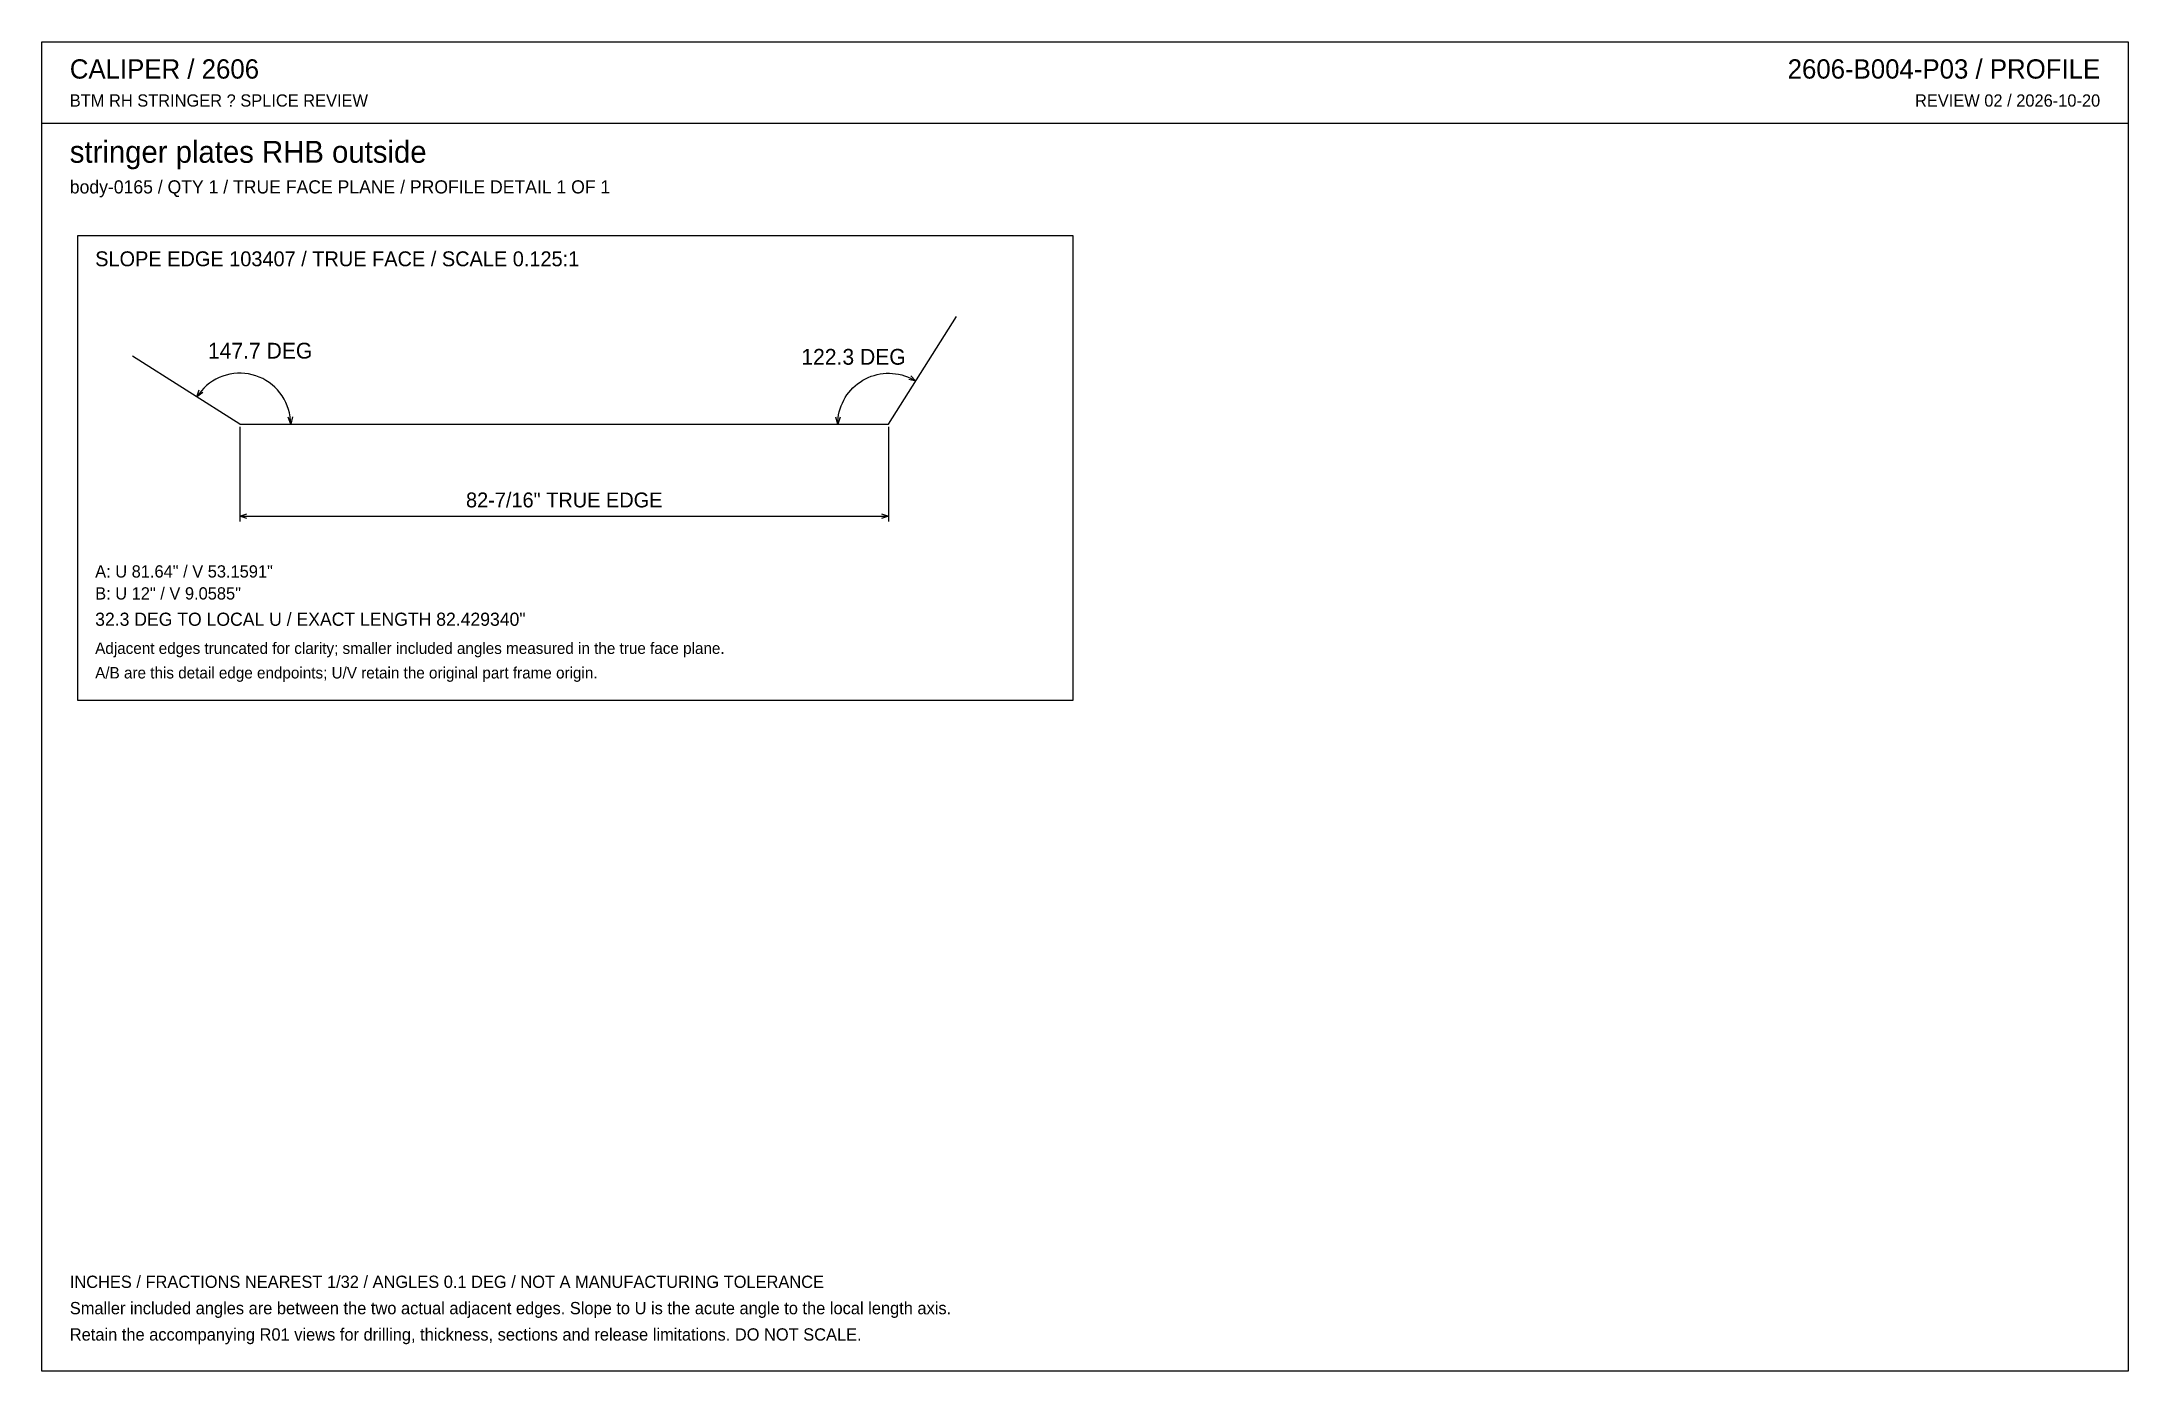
# Model space of a CAD drawing. Header units: inches. Extents: x 0.5 to 33.5, y 0.5 to 21.5.
import ezdxf
from ezdxf.enums import TextEntityAlignment as Align

# ---------------------------------------------------------------- set-up
doc = ezdxf.new("R2010")
doc.units = ezdxf.units.IN
doc.header["$MEASUREMENT"] = 0

msp = doc.modelspace()

# ---------------------------------------------------------------- linework, layer by layer
at = {"layer": 'ANNOTATION'}
for p, q in [((3.285, 16.209), (3.231, 16.183)), ((3.34, 16.231), (3.285, 16.209)), ((3.396, 16.249), (3.34, 16.231)), ((3.454, 16.262), (3.396, 16.249)), ((3.513, 16.272), (3.454, 16.262)), ((3.572, 16.277), (3.513, 16.272)), ((3.631, 16.278), (3.572, 16.277)), ((3.69, 16.274), (3.631, 16.278)), ((3.749, 16.266), (3.69, 16.274)), ((3.807, 16.254), (3.749, 16.266)), ((3.864, 16.237), (3.807, 16.254)), ((3.919, 16.216), (3.864, 16.237)), ((3.973, 16.192), (3.919, 16.216)), ((13.522, 16.189), (13.567, 16.21)), ((13.567, 16.21), (13.612, 16.229)), ((13.612, 16.229), (13.659, 16.244)), ((13.659, 16.244), (13.706, 16.257)), ((13.706, 16.257), (13.755, 16.266)), ((13.755, 16.266), (13.803, 16.273)), ((13.803, 16.273), (13.852, 16.277)), ((13.852, 16.277), (13.901, 16.278)), ((13.901, 16.278), (13.95, 16.275)), ((13.95, 16.275), (13.999, 16.27)), ((13.999, 16.27), (14.048, 16.262)), ((14.048, 16.262), (14.096, 16.251)), ((14.096, 16.251), (14.143, 16.237)), ((14.143, 16.237), (14.189, 16.22)), ((14.189, 16.22), (14.234, 16.2)), ((14.234, 16.2), (14.278, 16.178)), ((14.242, 16.239), (14.32, 16.153)), ((2.931, 15.903), (2.965, 16.014)), ((3.022, 15.975), (2.931, 15.903)), ((2.964, 15.952), (2.931, 15.903)), ((3.001, 15.998), (2.964, 15.952)), ((3.042, 16.042), (3.001, 15.998)), ((3.085, 16.082), (3.042, 16.042)), ((3.131, 16.119), (3.085, 16.082)), ((3.18, 16.153), (3.131, 16.119)), ((3.231, 16.183), (3.18, 16.153)), ((4.025, 16.163), (3.973, 16.192)), ((4.075, 16.131), (4.025, 16.163)), ((4.122, 16.095), (4.075, 16.131)), ((4.167, 16.056), (4.122, 16.095)), ((4.208, 16.013), (4.167, 16.056)), ((4.246, 15.968), (4.208, 16.013)), ((4.281, 15.92), (4.246, 15.968)), ((4.312, 15.869), (4.281, 15.92)), ((4.339, 15.817), (4.312, 15.869)), ((13.177, 15.85), (13.202, 15.893)), ((13.202, 15.893), (13.229, 15.934)), ((13.229, 15.934), (13.258, 15.973)), ((13.258, 15.973), (13.29, 16.011)), ((13.29, 16.011), (13.324, 16.046)), ((13.324, 16.046), (13.36, 16.08)), ((13.36, 16.08), (13.398, 16.111)), ((13.398, 16.111), (13.438, 16.139)), ((13.438, 16.139), (13.479, 16.166)), ((13.479, 16.166), (13.522, 16.189)), ((14.32, 16.153), (14.207, 16.179)), ((14.278, 16.178), (14.32, 16.153)), ((4.363, 15.762), (4.339, 15.817)), ((4.382, 15.706), (4.363, 15.762)), ((4.417, 15.472), (4.378, 15.582)), ((4.397, 15.649), (4.382, 15.706)), ((4.408, 15.59), (4.397, 15.649)), ((4.414, 15.531), (4.408, 15.59)), ((4.447, 15.585), (4.417, 15.472)), ((13.083, 15.472), (13.052, 15.584)), ((13.121, 15.582), (13.083, 15.472)), ((13.085, 15.521), (13.089, 15.57)), ((13.089, 15.57), (13.097, 15.619)), ((13.097, 15.619), (13.107, 15.667)), ((13.107, 15.667), (13.121, 15.714)), ((13.121, 15.714), (13.137, 15.761)), ((13.137, 15.761), (13.156, 15.806)), ((13.156, 15.806), (13.177, 15.85)), ((3.611, 15.431), (3.611, 13.931)), ((4.417, 15.472), (4.414, 15.531)), ((13.083, 15.472), (13.085, 15.521)), ((13.889, 15.431), (13.889, 13.931)), ((3.611, 14.014), (3.722, 14.049)), ((3.611, 14.014), (13.889, 14.014)), ((3.722, 13.979), (3.611, 14.014)), ((13.778, 14.049), (13.889, 14.014)), ((13.889, 14.014), (13.778, 13.979))]:
    msp.add_line(p, q, dxfattribs=at)
at = {"layer": 'OUTLINE'}
for p, q in [((0.472, 21.528), (33.528, 21.528)), ((0.472, 0.472), (0.472, 21.528)), ((33.528, 21.528), (33.528, 0.472)), ((0.472, 20.236), (33.528, 20.236)), ((1.042, 18.458), (16.806, 18.458)), ((1.042, 11.097), (1.042, 18.458)), ((16.806, 18.458), (16.806, 11.097)), ((13.889, 15.472), (14.966, 17.174)), ((3.611, 15.472), (1.91, 16.55)), ((3.611, 15.472), (13.889, 15.472)), ((16.806, 11.097), (1.042, 11.097)), ((33.528, 0.472), (0.472, 0.472))]:
    msp.add_line(p, q, dxfattribs=at)

# ---------------------------------------------------------------- texts
at = {"layer": 'ANNOTATION'}
for s, height, p in [('CALIPER / 2606', 0.30556, (0.917, 20.944)), ('BTM RH STRINGER ? SPLICE REVIEW', 0.19444, (0.917, 20.5)), ('stringer plates RHB outside', 0.34722, (0.917, 19.611)), ('body-0165 / QTY 1 / TRUE FACE PLANE / PROFILE DETAIL 1 OF 1', 0.20833, (0.917, 19.125)), ('SLOPE EDGE 103407 / TRUE FACE / SCALE 0.125:1', 0.23611, (1.319, 17.972)), ('A: U 81.64" / V 53.1591"', 0.19444, (1.319, 13.042)), ('B: U 12" / V 9.0585"', 0.19444, (1.319, 12.694)), ('32.3 DEG TO LOCAL U / EXACT LENGTH 82.429340"', 0.20833, (1.319, 12.278)), ('Adjacent edges truncated for clarity; smaller included angles measured in the true face plane.', 0.18056, (1.319, 11.833)), ('A/B are this detail edge endpoints; U/V retain the original part frame origin.', 0.18056, (1.319, 11.444)), ('INCHES / FRACTIONS NEAREST 1/32 / ANGLES 0.1 DEG / NOT A MANUFACTURING TOLERANCE', 0.19444, (0.917, 1.792)), ('Smaller included angles are between the two actual adjacent edges. Slope to U is the acute angle to the local length axis.', 0.194444, (0.917, 1.375)), ('Retain the accompanying R01 views for drilling, thickness, sections and release limitations. DO NOT SCALE.', 0.194444, (0.917, 0.958))]:
    msp.add_text(s, height=height, dxfattribs=at).set_placement(p)
for s, height, p in [('2606-B004-P03 / PROFILE', 0.30556, (33.083, 20.944)), ('REVIEW 02 / 2026-10-20', 0.19444, (33.083, 20.5))]:
    msp.add_text(s, height=height, dxfattribs=at).set_placement(p, align=Align.RIGHT)
for s, height, p in [('147.7 DEG', 0.25, (3.932, 16.51)), ('122.3 DEG', 0.25, (13.333, 16.413)), ('82-7/16" TRUE EDGE', 0.23611, (8.75, 14.153))]:
    msp.add_text(s, height=height, dxfattribs=at).set_placement(p, align=Align.CENTER)

doc.saveas('drawing.dxf')
